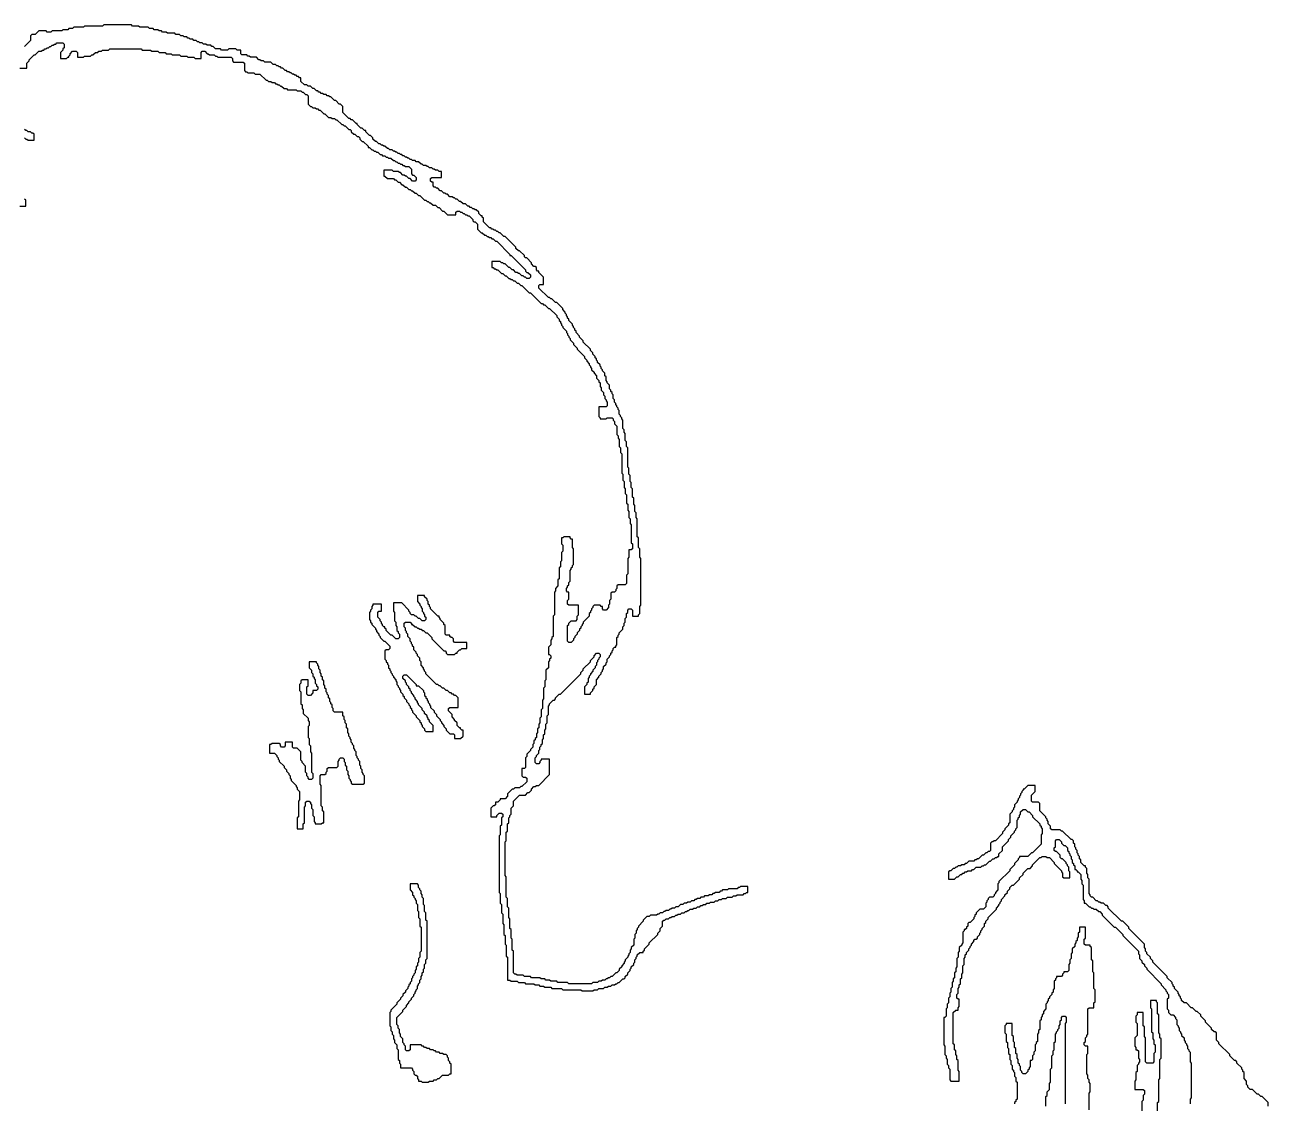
# Model space of a CAD drawing. Header units: metres. Extents: x 0 to 100, y 0 to 127.
# Drawn here: x 43.21 to 69.08, y 104.74 to 127.18 of the extents above; entities that cross this region are included whole.
import ezdxf

# ---------------------------------------------------------------- set-up
doc = ezdxf.new("R2010")
doc.units = ezdxf.units.M

msp = doc.modelspace()

# ---------------------------------------------------------------- linework, layer by layer
for points in [[(43.1, 126.275), (43.25, 126.275), (43.25, 126.375), (43.3, 126.425), (43.3, 126.45), (43.4, 126.55), (43.425, 126.55), (43.5, 126.625), (43.55, 126.625), (43.575, 126.65), (43.6, 126.65), (43.625, 126.675), (43.65, 126.675), (43.675, 126.7), (43.7, 126.7), (43.725, 126.725), (43.75, 126.725), (43.775, 126.75), (43.8, 126.75), (43.825, 126.775), (43.85, 126.775), (43.875, 126.8), (44, 126.8), (44.025, 126.775), (44.025, 126.7), (44, 126.675), (44, 126.65), (43.95, 126.6), (43.95, 126.475), (44.075, 126.475), (44.1, 126.5), (44.125, 126.5), (44.125, 126.525), (44.15, 126.55), (44.15, 126.575), (44.2, 126.625), (44.275, 126.625), (44.3, 126.6), (44.3, 126.5), (44.425, 126.5), (44.45, 126.525), (44.575, 126.525), (44.6, 126.55), (44.625, 126.55), (44.675, 126.6), (44.725, 126.6), (44.75, 126.625), (44.8, 126.625), (44.825, 126.65), (44.95, 126.65), (44.975, 126.675), (45.625, 126.675), (45.65, 126.65), (45.825, 126.65), (45.85, 126.625), (45.975, 126.625), (46, 126.6), (46.125, 126.6), (46.15, 126.575), (46.25, 126.575), (46.275, 126.55), (46.425, 126.55), (46.45, 126.525), (46.575, 126.525), (46.6, 126.5), (46.725, 126.5), (46.75, 126.475), (46.875, 126.475), (46.875, 126.6), (46.9, 126.625), (46.95, 126.625), (47, 126.575), (47.025, 126.575), (47.05, 126.55), (47.15, 126.55), (47.175, 126.525), (47.2, 126.525), (47.225, 126.5), (47.5, 126.5), (47.525, 126.475), (47.525, 126.425), (47.55, 126.4), (47.75, 126.4), (47.775, 126.375), (47.775, 126.225), (47.8, 126.2), (47.825, 126.2), (47.85, 126.175), (47.975, 126.175), (48, 126.15), (48.1, 126.15), (48.225, 126.025), (48.25, 126.025), (48.275, 126), (48.325, 126), (48.35, 125.975), (48.4, 125.975), (48.425, 125.95), (48.45, 125.95), (48.475, 125.925), (48.5, 125.925), (48.525, 125.9), (48.55, 125.9), (48.6, 125.85), (48.65, 125.85), (48.675, 125.825), (48.85, 125.825), (48.875, 125.8), (48.95, 125.8), (48.975, 125.775), (49, 125.775), (49.05, 125.725), (49.075, 125.725), (49.1, 125.7), (49.1, 125.525), (49.15, 125.475), (49.175, 125.475), (49.2, 125.45), (49.25, 125.45), (49.275, 125.425), (49.3, 125.425), (49.325, 125.4), (49.35, 125.4), (49.425, 125.325), (49.45, 125.325), (49.525, 125.25), (49.575, 125.25), (49.6, 125.225), (49.65, 125.225), (49.675, 125.2), (49.7, 125.2), (49.8, 125.1), (49.825, 125.1), (49.85, 125.075), (49.875, 125.075), (49.95, 125), (49.975, 125), (50, 124.975), (50, 124.95), (50.05, 124.9), (50.075, 124.9), (50.125, 124.85), (50.15, 124.85), (50.175, 124.825), (50.175, 124.8), (50.225, 124.75), (50.25, 124.75), (50.35, 124.65), (50.35, 124.625), (50.375, 124.625), (50.425, 124.575), (50.45, 124.575), (50.475, 124.55), (50.5, 124.55), (50.525, 124.525), (50.55, 124.525), (50.6, 124.475), (50.625, 124.475), (50.65, 124.45), (50.7, 124.45), (50.725, 124.425), (50.75, 124.425), (50.775, 124.4), (50.825, 124.4), (50.875, 124.35), (50.9, 124.35), (50.925, 124.325), (50.95, 124.325), (50.975, 124.3), (51, 124.3), (51.025, 124.275), (51.05, 124.275), (51.075, 124.25), (51.1, 124.25), (51.125, 124.225), (51.2, 124.225), (51.25, 124.175), (51.25, 124.075), (51.275, 124.05), (51.3, 124.05), (51.35, 124), (51.35, 123.95), (51.325, 123.925), (51.275, 123.925), (51.225, 123.975), (51.2, 123.975), (51.15, 124.025), (51.125, 124.025), (51.1, 124.05), (51.075, 124.05), (51.025, 124.1), (51, 124.1), (50.975, 124.125), (50.875, 124.125), (50.85, 124.15), (50.675, 124.15), (50.675, 124.025), (50.7, 124.025), (50.75, 123.975), (50.875, 123.975), (50.9, 123.95), (50.925, 123.95), (50.975, 123.9), (51, 123.9), (51.05, 123.85), (51.075, 123.85), (51.125, 123.8), (51.15, 123.8), (51.2, 123.75), (51.225, 123.75), (51.25, 123.725), (51.275, 123.725), (51.325, 123.675), (51.35, 123.675), (51.4, 123.625), (51.425, 123.625), (51.525, 123.525), (51.55, 123.525), (51.575, 123.5), (51.6, 123.5), (51.625, 123.475), (51.65, 123.475), (51.7, 123.425), (51.75, 123.425), (51.8, 123.375), (51.825, 123.375), (51.9, 123.3), (51.925, 123.3), (52, 123.225), (52.175, 123.225), (52.175, 123.275), (52.2, 123.3), (52.25, 123.3), (52.275, 123.275), (52.3, 123.275), (52.325, 123.25), (52.35, 123.25), (52.375, 123.225), (52.4, 123.225), (52.425, 123.2), (52.45, 123.2), (52.525, 123.125), (52.525, 123.1), (52.55, 123.075), (52.575, 123.075), (52.625, 123.025), (52.625, 122.925), (52.7, 122.85), (52.725, 122.85), (52.775, 122.8), (52.8, 122.8), (52.825, 122.775), (52.85, 122.775), (52.875, 122.75), (52.9, 122.75), (52.925, 122.725), (52.95, 122.725), (53, 122.675), (53.025, 122.675), (53.3, 122.4), (53.3, 122.375), (53.325, 122.375), (53.625, 122.075), (53.625, 122.05), (53.65, 122.025), (53.675, 122.025), (53.725, 121.975), (53.725, 121.925), (53.7, 121.9), (53.65, 121.9), (53.625, 121.925), (53.6, 121.925), (53.575, 121.95), (53.55, 121.95), (53.5, 122), (53.475, 122), (53.45, 122.025), (53.425, 122.025), (53.375, 122.075), (53.35, 122.075), (53.3, 122.125), (53.275, 122.125), (53.2, 122.2), (53.175, 122.2), (53.15, 122.225), (53.125, 122.225), (53.1, 122.25), (52.925, 122.25), (52.925, 122.125), (52.95, 122.125), (52.975, 122.1), (53, 122.1), (53.025, 122.075), (53.05, 122.075), (53.125, 122), (53.15, 122), (53.2, 121.95), (53.225, 121.95), (53.275, 121.9), (53.3, 121.9), (53.325, 121.875), (53.35, 121.875), (53.375, 121.85), (53.4, 121.85), (53.45, 121.8), (53.475, 121.8), (53.525, 121.75), (53.55, 121.75), (53.7, 121.6), (53.725, 121.6), (53.95, 121.375), (53.975, 121.375), (54, 121.35), (54.025, 121.35), (54.1, 121.275), (54.125, 121.275), (54.275, 121.125), (54.275, 121.1), (54.325, 121.05), (54.325, 121.025), (54.35, 121), (54.35, 120.975), (54.375, 120.95), (54.375, 120.925), (54.4, 120.9), (54.4, 120.875), (54.475, 120.8), (54.475, 120.775), (54.5, 120.75), (54.5, 120.725), (54.525, 120.7), (54.525, 120.675), (54.55, 120.65), (54.55, 120.625), (54.625, 120.55), (54.625, 120.525), (54.7, 120.45), (54.7, 120.425), (54.85, 120.275), (54.85, 120.25), (54.9, 120.2), (54.9, 120.175), (54.95, 120.125), (54.95, 120.1), (54.975, 120.075), (54.975, 120.05), (55, 120.025), (55, 120), (55.05, 119.95), (55.05, 119.925), (55.1, 119.875), (55.1, 119.825), (55.15, 119.775), (55.15, 119.75), (55.175, 119.725), (55.175, 119.65), (55.2, 119.625), (55.2, 119.575), (55.25, 119.525), (55.25, 119.475), (55.275, 119.45), (55.275, 119.4), (55.3, 119.375), (55.3, 119.35), (55.325, 119.325), (55.325, 119.25), (55.3, 119.225), (55.15, 119.225), (55.15, 119.025), (55.175, 119), (55.175, 118.975), (55.3, 118.975), (55.325, 119), (55.425, 119), (55.45, 118.975), (55.45, 118.95), (55.475, 118.925), (55.475, 118.875), (55.525, 118.825), (55.525, 118.65), (55.55, 118.625), (55.55, 118.575), (55.575, 118.55), (55.575, 118.4), (55.6, 118.375), (55.6, 118.275), (55.625, 118.25), (55.625, 117.85), (55.65, 117.825), (55.65, 117.7), (55.675, 117.675), (55.675, 117.55), (55.7, 117.525), (55.7, 117.425), (55.725, 117.4), (55.725, 117.225), (55.75, 117.2), (55.75, 117.075), (55.775, 117.05), (55.775, 116.925), (55.8, 116.9), (55.8, 116.8), (55.825, 116.775), (55.825, 116.4), (55.85, 116.375), (55.85, 116.275), (55.825, 116.25), (55.775, 116.25), (55.775, 116.1), (55.75, 116.075), (55.75, 115.75), (55.725, 115.725), (55.725, 115.55), (55.7, 115.525), (55.55, 115.525), (55.525, 115.5), (55.525, 115.45), (55.5, 115.425), (55.5, 115.4), (55.475, 115.375), (55.425, 115.375), (55.4, 115.35), (55.4, 115.225), (55.375, 115.2), (55.375, 115.125), (55.35, 115.1), (55.35, 115.05), (55.3, 115), (55.25, 115), (55.225, 115.025), (55.225, 115.075), (55.2, 115.075), (55.175, 115.1), (55.05, 115.1), (55.025, 115.075), (55.025, 115.05), (55, 115.025), (55, 115), (54.975, 114.975), (54.975, 114.95), (54.95, 114.925), (54.95, 114.875), (54.825, 114.75), (54.825, 114.725), (54.8, 114.7), (54.8, 114.675), (54.775, 114.65), (54.775, 114.625), (54.75, 114.6), (54.75, 114.575), (54.7, 114.525), (54.7, 114.5), (54.65, 114.45), (54.65, 114.425), (54.625, 114.4), (54.625, 114.375), (54.575, 114.325), (54.525, 114.325), (54.5, 114.35), (54.5, 114.675), (54.525, 114.7), (54.525, 114.725), (54.575, 114.775), (54.675, 114.775), (54.7, 114.8), (54.7, 114.875), (54.725, 114.9), (54.725, 115.1), (54.525, 115.1), (54.5, 115.125), (54.5, 115.2), (54.525, 115.225), (54.525, 115.375), (54.5, 115.375), (54.475, 115.4), (54.475, 115.45), (54.5, 115.475), (54.5, 115.5), (54.525, 115.525), (54.525, 115.575), (54.55, 115.6), (54.55, 115.825), (54.575, 115.85), (54.575, 115.875), (54.6, 115.9), (54.6, 115.925), (54.625, 115.95), (54.625, 116.275), (54.6, 116.3), (54.6, 116.475), (54.575, 116.475), (54.55, 116.5), (54.55, 116.525), (54.425, 116.525), (54.4, 116.5), (54.375, 116.5), (54.375, 116.375), (54.4, 116.35), (54.4, 116.225), (54.375, 116.2), (54.375, 116.025), (54.35, 116), (54.35, 115.9), (54.325, 115.875), (54.325, 115.65), (54.3, 115.625), (54.3, 115.5), (54.25, 115.45), (54.25, 115.4), (54.225, 115.375), (54.225, 114.9), (54.2, 114.875), (54.2, 114.45), (54.175, 114.425), (54.175, 114.4), (54.15, 114.375), (54.15, 114.275), (54.1, 114.225), (54.1, 114.075), (54.125, 114.075), (54.15, 114.05), (54.15, 114), (54.125, 113.975), (54.125, 113.95), (54.1, 113.925), (54.1, 113.8), (54.05, 113.75), (54.05, 113.55), (54.025, 113.525), (54.025, 113.4), (54, 113.375), (54, 113.15), (53.975, 113.125), (53.975, 112.95), (53.95, 112.925), (53.95, 112.775), (53.925, 112.75), (53.925, 112.65), (53.9, 112.625), (53.9, 112.55), (53.875, 112.525), (53.875, 112.45), (53.85, 112.425), (53.85, 112.35), (53.825, 112.325), (53.825, 112.3), (53.8, 112.275), (53.8, 112.225), (53.775, 112.2), (53.775, 112.15), (53.725, 112.1), (53.725, 112.075), (53.65, 112), (53.65, 111.95), (53.625, 111.925), (53.625, 111.725), (53.6, 111.7), (53.55, 111.7), (53.55, 111.55), (53.575, 111.525), (53.625, 111.525), (53.65, 111.5), (53.65, 111.425), (53.55, 111.325), (53.525, 111.325), (53.5, 111.3), (53.4, 111.3), (53.375, 111.275), (53.35, 111.275), (53.25, 111.175), (53.25, 111.125), (53.2, 111.075), (53.1, 111.075), (53.1, 111.05), (53.05, 111), (53, 111), (53, 110.95), (52.975, 110.925), (52.95, 110.925), (52.9, 110.875), (52.9, 110.7), (53.025, 110.7), (53.025, 110.725), (53.075, 110.775), (53.125, 110.775), (53.15, 110.75), (53.15, 110.7), (53.125, 110.675), (53.125, 110.525), (53.1, 110.5), (53.1, 110.325), (53.075, 110.3), (53.075, 109.125), (53.1, 109.1), (53.1, 108.9), (53.125, 108.875), (53.125, 108.7), (53.15, 108.675), (53.15, 108.475), (53.175, 108.45), (53.175, 108.25), (53.2, 108.225), (53.2, 108.05), (53.225, 108.025), (53.225, 107.8), (53.25, 107.775), (53.25, 107.3), (53.3, 107.3), (53.325, 107.275), (53.45, 107.275), (53.475, 107.25), (53.6, 107.25), (53.625, 107.225), (53.8, 107.225), (53.825, 107.2), (53.9, 107.2), (53.925, 107.175), (54, 107.175), (54.025, 107.15), (54.15, 107.15), (54.175, 107.125), (54.375, 107.125), (54.4, 107.1), (54.775, 107.1), (54.8, 107.075), (55.025, 107.075), (55.05, 107.1), (55.125, 107.1), (55.15, 107.125), (55.25, 107.125), (55.275, 107.15), (55.325, 107.15), (55.35, 107.175), (55.4, 107.175), (55.425, 107.2), (55.475, 107.2), (55.5, 107.225), (55.525, 107.225), (55.55, 107.25), (55.575, 107.25), (55.65, 107.325), (55.675, 107.325), (55.7, 107.35), (55.7, 107.375), (55.75, 107.425), (55.75, 107.45), (55.8, 107.5), (55.8, 107.525), (55.825, 107.55), (55.825, 107.575), (55.875, 107.625), (55.875, 107.65), (55.9, 107.675), (55.9, 107.725), (55.925, 107.75), (55.925, 107.775), (55.95, 107.8), (55.95, 107.825), (56, 107.875), (56.075, 107.875), (56.075, 107.9), (56.1, 107.925), (56.1, 107.95), (56.2, 108.05), (56.2, 108.075), (56.375, 108.25), (56.375, 108.275), (56.425, 108.325), (56.425, 108.375), (56.475, 108.425), (56.475, 108.525), (56.5, 108.55), (56.525, 108.55), (56.55, 108.575), (56.6, 108.575), (56.625, 108.6), (56.65, 108.6), (56.675, 108.625), (56.725, 108.625), (56.75, 108.65), (56.775, 108.65), (56.8, 108.675), (56.85, 108.675), (56.875, 108.7), (56.925, 108.7), (56.95, 108.725), (56.975, 108.725), (57, 108.75), (57.025, 108.75), (57.05, 108.775), (57.1, 108.775), (57.125, 108.8), (57.175, 108.8), (57.2, 108.825), (57.25, 108.825), (57.275, 108.85), (57.3, 108.85), (57.325, 108.875), (57.375, 108.875), (57.4, 108.9), (57.45, 108.9), (57.475, 108.925), (57.55, 108.925), (57.575, 108.95), (57.625, 108.95), (57.65, 108.975), (57.7, 108.975), (57.725, 109), (57.8, 109), (57.825, 109.025), (57.925, 109.025), (57.95, 109.05), (58, 109.05), (58.025, 109.075), (58.15, 109.075), (58.175, 109.1), (58.2, 109.1), (58.225, 109.125), (58.25, 109.125), (58.25, 109.25), (58.1, 109.25), (58.075, 109.225), (58.05, 109.225), (58.025, 109.2), (57.85, 109.2), (57.825, 109.175), (57.725, 109.175), (57.7, 109.15), (57.675, 109.15), (57.65, 109.125), (57.575, 109.125), (57.55, 109.1), (57.525, 109.1), (57.5, 109.075), (57.45, 109.075), (57.425, 109.05), (57.35, 109.05), (57.325, 109.025), (57.275, 109.025), (57.25, 109), (57.2, 109), (57.175, 108.975), (57.15, 108.975), (57.125, 108.95), (57.075, 108.95), (57.05, 108.925), (57, 108.925), (56.975, 108.9), (56.925, 108.9), (56.9, 108.875), (56.85, 108.875), (56.8, 108.825), (56.75, 108.825), (56.725, 108.8), (56.675, 108.8), (56.65, 108.775), (56.625, 108.775), (56.6, 108.75), (56.55, 108.75), (56.525, 108.725), (56.5, 108.725), (56.475, 108.7), (56.425, 108.7), (56.4, 108.675), (56.375, 108.675), (56.35, 108.65), (56.225, 108.65), (56.2, 108.625), (56.15, 108.625), (56.075, 108.55), (56.075, 108.525), (55.975, 108.425), (55.975, 108.4), (55.95, 108.375), (55.95, 108.35), (55.925, 108.325), (55.925, 108.275), (55.9, 108.25), (55.9, 108.175), (55.875, 108.15), (55.875, 108.025), (55.825, 107.975), (55.825, 107.95), (55.8, 107.925), (55.8, 107.875), (55.775, 107.85), (55.775, 107.825), (55.75, 107.8), (55.75, 107.775), (55.7, 107.725), (55.7, 107.7), (55.675, 107.675), (55.675, 107.65), (55.625, 107.6), (55.625, 107.575), (55.575, 107.525), (55.575, 107.5), (55.525, 107.45), (55.5, 107.45), (55.425, 107.375), (55.4, 107.375), (55.375, 107.35), (55.35, 107.35), (55.325, 107.325), (55.3, 107.325), (55.275, 107.3), (55.225, 107.3), (55.2, 107.275), (55.15, 107.275), (55.125, 107.25), (55.025, 107.25), (55, 107.225), (54.525, 107.225), (54.5, 107.25), (54.3, 107.25), (54.275, 107.275), (54.15, 107.275), (54.125, 107.3), (54.05, 107.3), (54.025, 107.325), (53.95, 107.325), (53.925, 107.35), (53.75, 107.35), (53.725, 107.375), (53.6, 107.375), (53.575, 107.4), (53.45, 107.4), (53.425, 107.425), (53.4, 107.425), (53.375, 107.45), (53.375, 107.9), (53.35, 107.925), (53.35, 108.15), (53.325, 108.175), (53.325, 108.35), (53.3, 108.375), (53.3, 108.575), (53.275, 108.6), (53.275, 108.8), (53.25, 108.825), (53.25, 109), (53.225, 109.025), (53.225, 109.45), (53.2, 109.475), (53.2, 110.175), (53.225, 110.2), (53.225, 110.375), (53.25, 110.4), (53.25, 110.55), (53.275, 110.575), (53.275, 110.675), (53.3, 110.7), (53.3, 110.725), (53.325, 110.75), (53.325, 110.875), (53.375, 110.925), (53.375, 111.025), (53.5, 111.15), (53.625, 111.15), (53.675, 111.2), (53.7, 111.2), (53.75, 111.25), (53.75, 111.275), (53.8, 111.325), (53.825, 111.325), (53.85, 111.35), (53.9, 111.35), (54.125, 111.575), (54.125, 111.9), (53.95, 111.9), (53.95, 111.875), (53.925, 111.85), (53.925, 111.825), (53.9, 111.8), (53.85, 111.8), (53.825, 111.825), (53.825, 111.925), (53.85, 111.95), (53.85, 111.975), (53.9, 112.025), (53.9, 112.075), (53.925, 112.1), (53.925, 112.15), (53.95, 112.175), (53.95, 112.2), (53.975, 112.225), (53.975, 112.3), (54, 112.325), (54, 112.4), (54.025, 112.425), (54.025, 112.5), (54.05, 112.525), (54.05, 112.625), (54.075, 112.65), (54.075, 112.8), (54.1, 112.825), (54.1, 113), (54.125, 113.025), (54.125, 113.05), (54.2, 113.125), (54.225, 113.125), (54.25, 113.15), (54.25, 113.175), (54.325, 113.25), (54.35, 113.25), (54.775, 113.675), (54.775, 113.7), (54.825, 113.75), (54.825, 113.775), (54.975, 113.925), (54.975, 113.95), (55.05, 114.025), (55.05, 114.05), (55.1, 114.1), (55.15, 114.1), (55.175, 114.075), (55.175, 114.025), (55.15, 114), (55.15, 113.975), (55.125, 113.95), (55.125, 113.925), (55.1, 113.9), (55.1, 113.85), (55.075, 113.825), (55.075, 113.8), (55.025, 113.75), (55.025, 113.725), (54.975, 113.675), (54.975, 113.65), (54.95, 113.625), (54.95, 113.6), (54.925, 113.575), (54.925, 113.5), (54.9, 113.475), (54.9, 113.45), (54.85, 113.4), (54.85, 113.25), (54.975, 113.25), (54.975, 113.275), (55.025, 113.325), (55.025, 113.35), (55.05, 113.375), (55.05, 113.4), (55.1, 113.45), (55.1, 113.55), (55.15, 113.6), (55.15, 113.625), (55.2, 113.675), (55.2, 113.7), (55.225, 113.725), (55.225, 113.75), (55.25, 113.775), (55.25, 113.825), (55.3, 113.875), (55.3, 113.9), (55.325, 113.925), (55.325, 113.975), (55.375, 114.025), (55.375, 114.05), (55.4, 114.075), (55.4, 114.1), (55.425, 114.125), (55.425, 114.15), (55.45, 114.175), (55.45, 114.2), (55.475, 114.225), (55.5, 114.225), (55.5, 114.25), (55.525, 114.275), (55.525, 114.425), (55.55, 114.45), (55.55, 114.475), (55.575, 114.5), (55.575, 114.525), (55.65, 114.6), (55.65, 114.65), (55.675, 114.675), (55.675, 114.725), (55.7, 114.75), (55.7, 114.825), (55.725, 114.85), (55.725, 114.925), (55.75, 114.95), (55.75, 115), (55.775, 115.025), (55.825, 115.025), (55.85, 115), (55.85, 114.875), (55.975, 114.875), (55.975, 114.9), (56, 114.925), (56, 115.075), (56.025, 115.1), (56.025, 116.075), (56, 116.1), (56, 116.275), (55.975, 116.3), (55.975, 116.5), (55.95, 116.525), (55.95, 116.9), (55.925, 116.925), (55.925, 117.025), (55.9, 117.05), (55.9, 117.175), (55.875, 117.2), (55.875, 117.325), (55.85, 117.35), (55.85, 117.525), (55.825, 117.55), (55.825, 117.65), (55.8, 117.675), (55.8, 117.8), (55.775, 117.825), (55.775, 117.95), (55.75, 117.975), (55.75, 118.375), (55.725, 118.4), (55.725, 118.5), (55.7, 118.525), (55.7, 118.675), (55.675, 118.7), (55.675, 118.75), (55.65, 118.775), (55.65, 118.95), (55.625, 118.975), (55.625, 119), (55.6, 119.025), (55.6, 119.05), (55.575, 119.075), (55.575, 119.15), (55.55, 119.175), (55.55, 119.2), (55.525, 119.225), (55.525, 119.25), (55.5, 119.275), (55.5, 119.3), (55.475, 119.325), (55.475, 119.375), (55.45, 119.4), (55.45, 119.475), (55.425, 119.5), (55.425, 119.525), (55.4, 119.55), (55.4, 119.575), (55.375, 119.6), (55.375, 119.675), (55.325, 119.725), (55.325, 119.75), (55.3, 119.775), (55.3, 119.85), (55.275, 119.875), (55.275, 119.925), (55.225, 119.975), (55.225, 120), (55.2, 120.025), (55.2, 120.05), (55.175, 120.075), (55.175, 120.1), (55.125, 120.15), (55.125, 120.175), (55.1, 120.2), (55.1, 120.225), (55.075, 120.25), (55.075, 120.275), (55.025, 120.325), (55.025, 120.35), (54.975, 120.4), (54.975, 120.425), (54.825, 120.575), (54.825, 120.6), (54.75, 120.675), (54.75, 120.7), (54.675, 120.775), (54.675, 120.8), (54.65, 120.825), (54.65, 120.85), (54.625, 120.875), (54.625, 120.9), (54.6, 120.925), (54.6, 120.95), (54.525, 121.025), (54.525, 121.05), (54.5, 121.075), (54.5, 121.1), (54.475, 121.125), (54.475, 121.15), (54.45, 121.175), (54.45, 121.2), (54.4, 121.25), (54.4, 121.275), (54.275, 121.4), (54.25, 121.4), (54.175, 121.475), (54.15, 121.475), (54.125, 121.5), (54.1, 121.5), (53.9, 121.7), (53.9, 121.75), (53.925, 121.775), (54, 121.775), (54, 121.925), (53.9, 122.025), (53.9, 122.05), (53.875, 122.05), (53.85, 122.075), (53.85, 122.125), (53.825, 122.15), (53.8, 122.15), (53.75, 122.2), (53.75, 122.225), (53.65, 122.325), (53.625, 122.325), (53.6, 122.35), (53.6, 122.375), (53.5, 122.475), (53.475, 122.475), (53.425, 122.525), (53.425, 122.55), (53.2, 122.775), (53.175, 122.775), (53.1, 122.85), (53.075, 122.85), (53.05, 122.875), (53.025, 122.875), (53, 122.9), (52.975, 122.9), (52.95, 122.925), (52.925, 122.925), (52.9, 122.95), (52.875, 122.95), (52.75, 123.075), (52.75, 123.15), (52.725, 123.175), (52.725, 123.2), (52.7, 123.2), (52.65, 123.25), (52.65, 123.275), (52.6, 123.325), (52.575, 123.325), (52.55, 123.35), (52.525, 123.35), (52.5, 123.375), (52.475, 123.375), (52.45, 123.4), (52.425, 123.4), (52.375, 123.45), (52.325, 123.45), (52.275, 123.5), (52.25, 123.5), (52.2, 123.55), (52.175, 123.55), (52.15, 123.575), (52.125, 123.575), (52.1, 123.6), (52.05, 123.6), (52, 123.65), (51.975, 123.65), (51.95, 123.675), (51.925, 123.675), (51.875, 123.725), (51.85, 123.725), (51.8, 123.775), (51.775, 123.775), (51.75, 123.8), (51.725, 123.8), (51.7, 123.825), (51.7, 123.9), (51.675, 123.9), (51.65, 123.925), (51.65, 123.975), (51.675, 124), (51.875, 124), (51.875, 124.125), (51.825, 124.125), (51.8, 124.15), (51.75, 124.15), (51.725, 124.175), (51.7, 124.175), (51.675, 124.2), (51.625, 124.2), (51.6, 124.225), (51.575, 124.225), (51.55, 124.25), (51.5, 124.25), (51.475, 124.275), (51.45, 124.275), (51.4, 124.325), (51.35, 124.325), (51.325, 124.35), (51.275, 124.35), (51.25, 124.375), (51.225, 124.375), (51.2, 124.4), (51.175, 124.4), (51.15, 124.425), (51.125, 124.425), (51.1, 124.45), (51.075, 124.45), (51.05, 124.475), (51.025, 124.475), (51, 124.5), (50.975, 124.5), (50.95, 124.525), (50.925, 124.525), (50.9, 124.55), (50.875, 124.55), (50.85, 124.575), (50.8, 124.575), (50.775, 124.6), (50.75, 124.6), (50.7, 124.65), (50.675, 124.65), (50.65, 124.675), (50.625, 124.675), (50.6, 124.7), (50.575, 124.7), (50.525, 124.75), (50.5, 124.75), (50.45, 124.8), (50.45, 124.825), (50.4, 124.875), (50.375, 124.875), (50.3, 124.95), (50.3, 124.975), (50.275, 124.975), (50.225, 125.025), (50.2, 125.025), (50.125, 125.1), (50.125, 125.125), (50.1, 125.125), (50.025, 125.2), (50, 125.2), (49.975, 125.225), (49.95, 125.225), (49.825, 125.35), (49.825, 125.475), (49.775, 125.525), (49.75, 125.525), (49.675, 125.6), (49.65, 125.6), (49.575, 125.675), (49.55, 125.675), (49.525, 125.7), (49.5, 125.7), (49.475, 125.725), (49.425, 125.725), (49.4, 125.75), (49.375, 125.75), (49.35, 125.775), (49.325, 125.775), (49.3, 125.8), (49.275, 125.8), (49.225, 125.85), (49.2, 125.85), (49.15, 125.9), (49.1, 125.9), (49.075, 125.925), (49.025, 125.925), (48.95, 126), (48.95, 126.075), (48.925, 126.075), (48.9, 126.1), (48.875, 126.1), (48.85, 126.125), (48.825, 126.125), (48.8, 126.15), (48.775, 126.15), (48.75, 126.175), (48.725, 126.175), (48.7, 126.2), (48.675, 126.2), (48.65, 126.225), (48.625, 126.225), (48.575, 126.275), (48.55, 126.275), (48.525, 126.3), (48.5, 126.3), (48.475, 126.325), (48.45, 126.325), (48.425, 126.35), (48.375, 126.35), (48.325, 126.4), (48.2, 126.4), (48.175, 126.425), (48.125, 126.425), (48.1, 126.45), (48.075, 126.45), (48.025, 126.5), (47.9, 126.5), (47.875, 126.525), (47.85, 126.525), (47.825, 126.55), (47.725, 126.55), (47.7, 126.575), (47.7, 126.65), (47.625, 126.65), (47.6, 126.675), (47.45, 126.675), (47.425, 126.65), (47.3, 126.65), (47.275, 126.675), (47.175, 126.675), (47.125, 126.725), (47.1, 126.725), (47.075, 126.75), (47, 126.75), (46.975, 126.775), (46.925, 126.775), (46.9, 126.8), (46.85, 126.8), (46.825, 126.825), (46.8, 126.825), (46.775, 126.85), (46.725, 126.85), (46.7, 126.875), (46.65, 126.875), (46.625, 126.9), (46.6, 126.9), (46.575, 126.925), (46.525, 126.925), (46.5, 126.95), (46.45, 126.95), (46.425, 126.975), (46.35, 126.975), (46.325, 127), (46.175, 127), (46.15, 127.025), (46.075, 127.025), (46.05, 127.05), (46, 127.05), (45.975, 127.075), (45.9, 127.075), (45.875, 127.1), (45.8, 127.1), (45.775, 127.125), (45.6, 127.125), (45.575, 127.15), (45.45, 127.15), (45.425, 127.175), (44.85, 127.175), (44.825, 127.15), (44.45, 127.15), (44.425, 127.125), (44.225, 127.125), (44.2, 127.1), (44.125, 127.1), (44.1, 127.075), (44, 127.075), (43.975, 127.05), (43.775, 127.05), (43.75, 127.025), (43.675, 127.025), (43.65, 127.05), (43.5, 127.05), (43.425, 126.975), (43.35, 126.975), (43.325, 126.95), (43.325, 126.85), (43.2, 126.725)], [(43.2, 124.825), (43.225, 124.8), (43.25, 124.8), (43.275, 124.775), (43.4, 124.775), (43.4, 124.9), (43.375, 124.925), (43.35, 124.925), (43.325, 124.95), (43.275, 124.95), (43.25, 124.975), (43.225, 124.975), (43.2, 125)], [(43.1, 123.4), (43.225, 123.4), (43.225, 123.525), (43.2, 123.55)], [(69.075, 104.675), (69.075, 104.75), (68.95, 104.875), (68.925, 104.875), (68.875, 104.925), (68.85, 104.925), (68.75, 105.025), (68.7, 105.025), (68.65, 105.075), (68.65, 105.1), (68.625, 105.125), (68.625, 105.2), (68.575, 105.25), (68.575, 105.375), (68.55, 105.4), (68.55, 105.425), (68.525, 105.45), (68.525, 105.475), (68.425, 105.575), (68.425, 105.6), (68.4, 105.625), (68.375, 105.625), (68.275, 105.725), (68.275, 105.75), (68.05, 105.975), (68.05, 106), (68, 106.05), (68, 106.2), (67.975, 106.225), (67.95, 106.225), (67.9, 106.275), (67.9, 106.3), (67.775, 106.425), (67.775, 106.45), (67.675, 106.55), (67.675, 106.575), (67.6, 106.65), (67.575, 106.65), (67.5, 106.725), (67.475, 106.725), (67.375, 106.825), (67.325, 106.825), (67.275, 106.875), (67.275, 106.9), (67.25, 106.925), (67.25, 106.95), (67.225, 106.975), (67.225, 107), (67.2, 107.025), (67.2, 107.05), (67.125, 107.125), (67.125, 107.15), (67.1, 107.175), (67.1, 107.2), (67.075, 107.225), (67.075, 107.25), (66.975, 107.35), (66.975, 107.375), (66.675, 107.675), (66.675, 107.7), (66.625, 107.75), (66.625, 107.775), (66.55, 107.85), (66.55, 107.875), (66.525, 107.9), (66.525, 107.95), (66.5, 107.975), (66.5, 108.05), (66.175, 108.375), (66.175, 108.4), (66.05, 108.525), (66.025, 108.525), (65.75, 108.8), (65.75, 108.825), (65.725, 108.85), (65.7, 108.85), (65.65, 108.9), (65.6, 108.9), (65.575, 108.925), (65.55, 108.925), (65.525, 108.95), (65.5, 108.95), (65.425, 109.025), (65.4, 109.025), (65.375, 109.05), (65.375, 109.075), (65.35, 109.1), (65.35, 109.4), (65.325, 109.425), (65.325, 109.5), (65.3, 109.525), (65.3, 109.625), (65.275, 109.65), (65.275, 109.675), (65.25, 109.675), (65.175, 109.75), (65.175, 109.8), (65.15, 109.825), (65.15, 109.875), (65.125, 109.9), (65.125, 109.925), (65.1, 109.95), (65.1, 110), (65.075, 110.025), (65.075, 110.05), (65.05, 110.075), (65.05, 110.125), (65.025, 110.15), (65.025, 110.2), (65, 110.225), (64.975, 110.225), (64.8, 110.4), (64.775, 110.4), (64.75, 110.425), (64.575, 110.425), (64.55, 110.45), (64.55, 110.5), (64.5, 110.55), (64.5, 110.6), (64.475, 110.625), (64.475, 110.65), (64.45, 110.675), (64.45, 110.7), (64.325, 110.825), (64.325, 110.975), (64.3, 111), (64.175, 111), (64.15, 111.025), (64.15, 111.15), (64.225, 111.225), (64.225, 111.35), (64.075, 111.35), (64, 111.275), (63.975, 111.275), (63.975, 111.25), (63.95, 111.225), (63.95, 111.2), (63.925, 111.175), (63.925, 111.15), (63.9, 111.125), (63.9, 111.1), (63.875, 111.075), (63.875, 111.05), (63.85, 111.025), (63.85, 111), (63.8, 110.95), (63.8, 110.9), (63.775, 110.875), (63.775, 110.85), (63.75, 110.825), (63.75, 110.8), (63.7, 110.75), (63.7, 110.575), (63.675, 110.55), (63.675, 110.525), (63.6, 110.45), (63.6, 110.425), (63.55, 110.375), (63.55, 110.35), (63.4, 110.2), (63.375, 110.2), (63.35, 110.175), (63.325, 110.175), (63.3, 110.15), (63.3, 110), (63.275, 109.975), (63.25, 109.975), (63.225, 109.95), (63.2, 109.95), (63.15, 109.9), (63.125, 109.9), (63.05, 109.825), (63.025, 109.825), (63, 109.8), (62.975, 109.8), (62.95, 109.775), (62.85, 109.775), (62.8, 109.725), (62.775, 109.725), (62.75, 109.7), (62.7, 109.7), (62.675, 109.675), (62.625, 109.675), (62.6, 109.65), (62.575, 109.65), (62.55, 109.625), (62.525, 109.625), (62.475, 109.575), (62.45, 109.575), (62.425, 109.55), (62.425, 109.4), (62.55, 109.4), (62.6, 109.45), (62.625, 109.45), (62.675, 109.5), (62.7, 109.5), (62.725, 109.525), (62.75, 109.525), (62.775, 109.55), (62.8, 109.55), (62.825, 109.575), (62.9, 109.575), (62.925, 109.6), (62.95, 109.6), (63, 109.65), (63.1, 109.65), (63.125, 109.675), (63.15, 109.675), (63.175, 109.7), (63.2, 109.7), (63.275, 109.775), (63.3, 109.775), (63.35, 109.825), (63.375, 109.825), (63.4, 109.85), (63.425, 109.85), (63.45, 109.875), (63.475, 109.875), (63.475, 109.925), (63.55, 110), (63.55, 110.075), (63.675, 110.2), (63.675, 110.225), (63.725, 110.275), (63.725, 110.3), (63.8, 110.375), (63.8, 110.4), (63.825, 110.425), (63.825, 110.45), (63.85, 110.475), (63.85, 110.625), (63.875, 110.65), (63.875, 110.675), (63.9, 110.7), (63.9, 110.725), (63.925, 110.75), (63.925, 110.8), (63.975, 110.85), (64.025, 110.85), (64.075, 110.8), (64.1, 110.8), (64.175, 110.725), (64.175, 110.7), (64.325, 110.55), (64.325, 110.525), (64.35, 110.5), (64.35, 110.475), (64.375, 110.45), (64.375, 110.35), (64.35, 110.325), (64.35, 110.125), (64.175, 109.95), (64.15, 109.95), (64.075, 109.875), (63.9, 109.875), (63.9, 109.85), (63.875, 109.825), (63.875, 109.8), (63.8, 109.725), (63.8, 109.7), (63.7, 109.6), (63.7, 109.575), (63.475, 109.35), (63.475, 109.325), (63.45, 109.3), (63.45, 109.175), (63.4, 109.125), (63.4, 109.1), (63.375, 109.075), (63.375, 109.05), (63.35, 109.025), (63.275, 109.025), (63.25, 109), (63.25, 108.975), (63.225, 108.95), (63.225, 108.925), (63.2, 108.9), (63.2, 108.825), (63.15, 108.775), (63.075, 108.775), (63, 108.7), (63, 108.675), (62.975, 108.65), (62.975, 108.625), (62.95, 108.6), (62.95, 108.575), (62.875, 108.5), (62.85, 108.5), (62.825, 108.475), (62.825, 108.425), (62.8, 108.4), (62.8, 108.375), (62.775, 108.35), (62.75, 108.35), (62.75, 108.325), (62.725, 108.3), (62.725, 108.075), (62.7, 108.05), (62.7, 108.025), (62.65, 107.975), (62.65, 107.9), (62.625, 107.875), (62.625, 107.775), (62.6, 107.75), (62.6, 107.575), (62.575, 107.55), (62.575, 107.475), (62.55, 107.45), (62.55, 107.35), (62.525, 107.325), (62.525, 107.275), (62.5, 107.25), (62.5, 107.15), (62.475, 107.125), (62.475, 107.05), (62.45, 107.025), (62.45, 106.95), (62.425, 106.925), (62.425, 106.825), (62.4, 106.8), (62.4, 106.725), (62.375, 106.7), (62.375, 106.55), (62.35, 106.525), (62.325, 106.525), (62.325, 105.95), (62.35, 105.925), (62.35, 105.75), (62.375, 105.725), (62.375, 105.675), (62.4, 105.65), (62.4, 105.55), (62.425, 105.525), (62.425, 105.475), (62.45, 105.45), (62.45, 105.225), (62.475, 105.2), (62.65, 105.2), (62.65, 105.4), (62.625, 105.425), (62.625, 105.625), (62.6, 105.65), (62.6, 105.725), (62.575, 105.75), (62.575, 105.825), (62.55, 105.85), (62.55, 105.95), (62.525, 105.975), (62.525, 106.625), (62.575, 106.675), (62.625, 106.675), (62.625, 106.725), (62.65, 106.75), (62.65, 106.9), (62.625, 106.9), (62.6, 106.925), (62.6, 107), (62.625, 107.025), (62.625, 107.125), (62.65, 107.15), (62.65, 107.2), (62.675, 107.225), (62.675, 107.325), (62.7, 107.35), (62.7, 107.425), (62.725, 107.45), (62.725, 107.6), (62.75, 107.625), (62.75, 107.75), (62.775, 107.775), (62.775, 107.825), (62.8, 107.85), (62.8, 107.875), (62.85, 107.925), (62.85, 107.95), (62.875, 107.975), (62.875, 108), (62.9, 108.025), (62.9, 108.05), (62.95, 108.1), (62.95, 108.125), (62.975, 108.15), (63, 108.15), (63.025, 108.175), (63.025, 108.2), (63.075, 108.25), (63.075, 108.275), (63.1, 108.3), (63.1, 108.325), (63.125, 108.35), (63.125, 108.375), (63.175, 108.425), (63.175, 108.475), (63.2, 108.5), (63.2, 108.525), (63.25, 108.575), (63.25, 108.6), (63.425, 108.775), (63.425, 108.8), (63.475, 108.85), (63.475, 108.875), (63.5, 108.9), (63.5, 108.925), (63.525, 108.95), (63.525, 108.975), (63.6, 109.05), (63.6, 109.075), (63.65, 109.125), (63.65, 109.15), (63.7, 109.2), (63.7, 109.225), (63.75, 109.275), (63.775, 109.275), (63.9, 109.4), (63.9, 109.425), (63.975, 109.5), (63.975, 109.525), (64.075, 109.625), (64.125, 109.625), (64.175, 109.675), (64.175, 109.7), (64.325, 109.85), (64.35, 109.85), (64.375, 109.875), (64.45, 109.875), (64.475, 109.85), (64.525, 109.85), (64.625, 109.75), (64.625, 109.725), (64.775, 109.575), (64.775, 109.55), (64.8, 109.525), (64.8, 109.45), (64.825, 109.425), (64.95, 109.425), (64.95, 109.55), (64.925, 109.575), (64.925, 109.65), (64.9, 109.675), (64.9, 109.7), (64.875, 109.725), (64.875, 109.75), (64.8, 109.825), (64.775, 109.825), (64.75, 109.85), (64.75, 109.9), (64.675, 109.975), (64.65, 109.975), (64.625, 110), (64.625, 110.05), (64.65, 110.075), (64.65, 110.2), (64.675, 110.225), (64.725, 110.225), (64.775, 110.175), (64.775, 110.15), (64.825, 110.1), (64.85, 110.1), (64.9, 110.05), (64.9, 110), (64.925, 109.975), (64.925, 109.95), (64.95, 109.925), (64.95, 109.9), (64.975, 109.875), (64.975, 109.825), (65, 109.8), (65, 109.75), (65.025, 109.725), (65.025, 109.7), (65.05, 109.675), (65.05, 109.6), (65.075, 109.6), (65.1, 109.575), (65.1, 109.55), (65.125, 109.55), (65.175, 109.5), (65.175, 109.4), (65.2, 109.375), (65.2, 109.3), (65.225, 109.275), (65.225, 108.975), (65.25, 108.95), (65.25, 108.9), (65.275, 108.9), (65.35, 108.825), (65.375, 108.825), (65.4, 108.8), (65.425, 108.8), (65.45, 108.775), (65.5, 108.775), (65.55, 108.725), (65.575, 108.725), (65.625, 108.675), (65.625, 108.65), (65.875, 108.4), (65.9, 108.4), (66.05, 108.25), (66.05, 108.225), (66.375, 107.9), (66.375, 107.85), (66.4, 107.825), (66.4, 107.75), (66.45, 107.7), (66.45, 107.675), (66.5, 107.625), (66.5, 107.6), (66.55, 107.55), (66.55, 107.525), (66.85, 107.225), (66.85, 107.2), (66.95, 107.1), (66.95, 107.075), (66.975, 107.05), (66.975, 107.025), (67, 107), (67, 106.925), (66.975, 106.9), (66.975, 106.7), (67, 106.675), (67, 106.625), (67.05, 106.575), (67.1, 106.575), (67.15, 106.525), (67.15, 106.5), (67.175, 106.475), (67.175, 106.375), (67.2, 106.35), (67.2, 106.325), (67.225, 106.3), (67.225, 106.25), (67.25, 106.225), (67.25, 106.2), (67.275, 106.175), (67.275, 106.15), (67.325, 106.1), (67.325, 106.05), (67.35, 106.025), (67.35, 106), (67.375, 105.975), (67.375, 105.95), (67.4, 105.925), (67.4, 105.875), (67.425, 105.85), (67.425, 105.825), (67.45, 105.8), (67.45, 105.6), (67.475, 105.575), (67.475, 104.85), (67.45, 104.825), (67.45, 104.725)], [(65.35, 104.6), (65.35, 104.95), (65.375, 104.975), (65.375, 105.15), (65.35, 105.175), (65.35, 105.225), (65.325, 105.25), (65.325, 105.325), (65.3, 105.35), (65.3, 105.75), (65.325, 105.775), (65.325, 105.925), (65.275, 105.925), (65.25, 105.95), (65.25, 106), (65.275, 106.025), (65.275, 106.1), (65.3, 106.125), (65.3, 106.15), (65.325, 106.175), (65.325, 106.7), (65.35, 106.725), (65.45, 106.725), (65.45, 106.825), (65.475, 106.85), (65.475, 107.1), (65.45, 107.125), (65.45, 107.45), (65.425, 107.475), (65.425, 107.7), (65.4, 107.725), (65.4, 107.975), (65.375, 108), (65.375, 108.025), (65.275, 108.025), (65.25, 108.05), (65.25, 108.15), (65.275, 108.175), (65.275, 108.4), (65.15, 108.4), (65.15, 108.3), (65.125, 108.275), (65.125, 108.2), (65.1, 108.175), (65.1, 108.125), (65.075, 108.1), (65.075, 108.075), (65.05, 108.05), (65.05, 108), (65, 107.95), (65, 107.875), (64.975, 107.85), (64.975, 107.75), (64.95, 107.725), (64.95, 107.65), (64.925, 107.625), (64.925, 107.5), (64.9, 107.475), (64.825, 107.475), (64.825, 107.45), (64.8, 107.425), (64.8, 107.4), (64.775, 107.375), (64.675, 107.375), (64.675, 107.35), (64.65, 107.325), (64.65, 107.3), (64.625, 107.275), (64.625, 107.125), (64.6, 107.1), (64.6, 107.05), (64.575, 107.025), (64.575, 107), (64.525, 106.95), (64.525, 106.925), (64.5, 106.9), (64.5, 106.875), (64.475, 106.85), (64.475, 106.825), (64.45, 106.8), (64.45, 106.7), (64.4, 106.65), (64.4, 106.6), (64.375, 106.575), (64.375, 106.55), (64.35, 106.525), (64.35, 106.475), (64.325, 106.45), (64.325, 106.275), (64.3, 106.25), (64.3, 106.2), (64.275, 106.175), (64.275, 106.025), (64.25, 106), (64.25, 105.975), (64.225, 105.95), (64.225, 105.825), (64.2, 105.8), (64.2, 105.75), (64.175, 105.725), (64.175, 105.65), (64.15, 105.625), (64.125, 105.625), (64.125, 105.5), (64.1, 105.475), (64.1, 105.45), (64.075, 105.425), (64.075, 105.4), (64.025, 105.35), (63.975, 105.35), (63.95, 105.375), (63.95, 105.4), (63.925, 105.425), (63.925, 105.5), (63.9, 105.525), (63.9, 105.55), (63.875, 105.575), (63.875, 105.65), (63.85, 105.675), (63.85, 105.75), (63.825, 105.775), (63.825, 105.875), (63.8, 105.9), (63.8, 106), (63.775, 106.025), (63.775, 106.125), (63.75, 106.15), (63.75, 106.4), (63.625, 106.4), (63.625, 106.375), (63.6, 106.35), (63.6, 106.2), (63.625, 106.175), (63.625, 106.025), (63.65, 106), (63.65, 105.9), (63.675, 105.875), (63.675, 105.775), (63.7, 105.75), (63.7, 105.65), (63.725, 105.625), (63.725, 105.55), (63.75, 105.525), (63.75, 105.45), (63.775, 105.425), (63.775, 105.4), (63.8, 105.375), (63.8, 105.3), (63.825, 105.275), (63.825, 105.2), (63.85, 105.175), (63.85, 104.825), (63.825, 104.8), (63.825, 104.775), (63.8, 104.75), (63.8, 104.725)], [(66.775, 104.525), (66.775, 104.75), (66.8, 104.775), (66.8, 105.225), (66.825, 105.25), (66.825, 105.65), (66.85, 105.675), (66.85, 106.075), (66.825, 106.1), (66.825, 106.175), (66.8, 106.2), (66.8, 106.575), (66.775, 106.6), (66.775, 106.825), (66.75, 106.85), (66.75, 106.875), (66.625, 106.875), (66.625, 106.725), (66.65, 106.7), (66.65, 106.225), (66.675, 106.2), (66.675, 106.075), (66.7, 106.05), (66.7, 105.975), (66.725, 105.95), (66.725, 105.8), (66.7, 105.775), (66.7, 105.6), (66.675, 105.575), (66.55, 105.575), (66.525, 105.6), (66.525, 106.1), (66.5, 106.125), (66.5, 106.325), (66.475, 106.35), (66.475, 106.625), (66.35, 106.625), (66.35, 106.575), (66.325, 106.55), (66.325, 106.425), (66.35, 106.4), (66.35, 106.15), (66.3, 106.1), (66.3, 105.925), (66.325, 105.9), (66.325, 105.85), (66.35, 105.85), (66.375, 105.825), (66.375, 105.675), (66.4, 105.65), (66.4, 105.6), (66.375, 105.575), (66.375, 105.55), (66.35, 105.525), (66.35, 105.4), (66.325, 105.375), (66.325, 105.225), (66.3, 105.2), (66.3, 105.025), (66.475, 105.025), (66.5, 105), (66.5, 104.925), (66.475, 104.9), (66.475, 104.8), (66.45, 104.775), (66.45, 104.3)], [(64.45, 104.675), (64.45, 104.875), (64.475, 104.9), (64.475, 104.975), (64.525, 105.025), (64.525, 105.15), (64.55, 105.175), (64.55, 105.45), (64.575, 105.475), (64.575, 105.725), (64.6, 105.75), (64.6, 105.825), (64.625, 105.85), (64.625, 106), (64.65, 106.025), (64.65, 106.175), (64.675, 106.2), (64.675, 106.225), (64.7, 106.25), (64.7, 106.275), (64.725, 106.3), (64.725, 106.35), (64.75, 106.375), (64.75, 106.45), (64.775, 106.475), (64.775, 106.525), (64.8, 106.55), (64.85, 106.55), (64.875, 106.525), (64.875, 106.425), (64.85, 106.4), (64.85, 104.725)]]:
    msp.add_lwpolyline(points)
for points in [[(51.375, 115.3), (51.375, 115.175), (51.425, 115.125), (51.425, 115.1), (51.45, 115.075), (51.45, 115.05), (51.475, 115.025), (51.475, 114.975), (51.5, 114.95), (51.5, 114.925), (51.525, 114.9), (51.525, 114.875), (51.55, 114.85), (51.55, 114.8), (51.525, 114.775), (51.475, 114.775), (51.425, 114.825), (51.4, 114.825), (51.35, 114.875), (51.325, 114.875), (51.3, 114.9), (51.25, 114.9), (51.225, 114.925), (51.225, 114.95), (51.2, 114.975), (51.2, 115), (51.05, 115.15), (50.875, 115.15), (50.875, 114.975), (50.9, 114.95), (50.9, 114.775), (50.925, 114.75), (50.925, 114.675), (50.95, 114.65), (50.95, 114.575), (50.975, 114.55), (50.975, 114.525), (51, 114.5), (51, 114.425), (50.975, 114.4), (50.925, 114.4), (50.85, 114.475), (50.825, 114.475), (50.725, 114.575), (50.725, 114.6), (50.7, 114.625), (50.7, 114.65), (50.675, 114.65), (50.65, 114.675), (50.65, 114.7), (50.625, 114.725), (50.625, 114.75), (50.6, 114.775), (50.6, 114.8), (50.55, 114.85), (50.55, 114.95), (50.575, 114.975), (50.625, 114.975), (50.625, 115.125), (50.45, 115.125), (50.45, 115.1), (50.425, 115.075), (50.425, 115.025), (50.4, 115), (50.4, 114.975), (50.375, 114.95), (50.375, 114.8), (50.4, 114.775), (50.4, 114.75), (50.425, 114.725), (50.425, 114.7), (50.5, 114.625), (50.5, 114.6), (50.525, 114.575), (50.525, 114.55), (50.575, 114.5), (50.575, 114.475), (50.6, 114.45), (50.6, 114.425), (50.675, 114.35), (50.7, 114.35), (50.8, 114.25), (50.8, 114.2), (50.775, 114.175), (50.725, 114.175), (50.7, 114.15), (50.7, 113.975), (50.725, 113.95), (50.725, 113.925), (50.75, 113.9), (50.75, 113.875), (50.775, 113.85), (50.775, 113.8), (50.8, 113.775), (50.8, 113.75), (50.825, 113.725), (50.825, 113.7), (50.85, 113.675), (50.85, 113.65), (50.875, 113.625), (50.875, 113.6), (50.925, 113.55), (50.925, 113.525), (50.95, 113.5), (50.95, 113.45), (50.975, 113.425), (50.975, 113.4), (51, 113.375), (51, 113.35), (51.025, 113.325), (51.025, 113.3), (51.075, 113.25), (51.075, 113.225), (51.1, 113.2), (51.1, 113.175), (51.15, 113.125), (51.15, 113.1), (51.2, 113.05), (51.2, 113.025), (51.225, 113), (51.225, 112.975), (51.25, 112.95), (51.25, 112.925), (51.275, 112.9), (51.275, 112.875), (51.35, 112.8), (51.35, 112.775), (51.425, 112.7), (51.425, 112.675), (51.45, 112.65), (51.45, 112.625), (51.475, 112.6), (51.475, 112.575), (51.525, 112.525), (51.525, 112.5), (51.55, 112.475), (51.7, 112.475), (51.7, 112.6), (51.625, 112.675), (51.625, 112.7), (51.6, 112.725), (51.6, 112.75), (51.575, 112.775), (51.575, 112.8), (51.525, 112.85), (51.525, 112.875), (51.475, 112.925), (51.475, 112.95), (51.4, 113.025), (51.4, 113.05), (51.375, 113.075), (51.375, 113.1), (51.325, 113.15), (51.325, 113.175), (51.3, 113.2), (51.3, 113.225), (51.25, 113.275), (51.25, 113.3), (51.225, 113.325), (51.225, 113.35), (51.2, 113.375), (51.2, 113.4), (51.15, 113.45), (51.15, 113.475), (51.125, 113.5), (51.125, 113.525), (51.075, 113.575), (51.075, 113.625), (51.1, 113.65), (51.15, 113.65), (51.35, 113.45), (51.35, 113.425), (51.4, 113.425), (51.5, 113.325), (51.5, 113.3), (51.525, 113.275), (51.525, 113.225), (51.55, 113.2), (51.55, 113.175), (51.575, 113.15), (51.575, 113.125), (51.6, 113.1), (51.6, 113.075), (51.625, 113.05), (51.625, 113.025), (51.65, 113), (51.65, 112.975), (51.725, 112.9), (51.725, 112.875), (51.775, 112.825), (51.775, 112.8), (51.85, 112.725), (51.85, 112.7), (51.875, 112.675), (51.875, 112.65), (51.925, 112.6), (51.925, 112.575), (51.975, 112.525), (51.975, 112.5), (52.05, 112.425), (52.125, 112.425), (52.15, 112.4), (52.15, 112.325), (52.275, 112.325), (52.325, 112.375), (52.325, 112.5), (52.3, 112.5), (52.275, 112.525), (52.275, 112.55), (52.25, 112.55), (52.2, 112.6), (52.2, 112.65), (52.15, 112.7), (52.15, 112.725), (52.1, 112.775), (52.1, 112.825), (52.025, 112.9), (52.025, 112.95), (52.05, 112.975), (52.225, 112.975), (52.225, 113.175), (52.175, 113.225), (52.15, 113.225), (52.125, 113.25), (52.1, 113.25), (52.075, 113.275), (52.05, 113.275), (52, 113.325), (51.975, 113.325), (51.925, 113.375), (51.9, 113.375), (51.85, 113.425), (51.825, 113.425), (51.8, 113.45), (51.775, 113.45), (51.55, 113.675), (51.55, 113.7), (51.525, 113.725), (51.525, 113.75), (51.5, 113.775), (51.5, 113.8), (51.45, 113.85), (51.45, 113.925), (51.425, 113.95), (51.425, 114), (51.375, 114.05), (51.375, 114.075), (51.35, 114.1), (51.35, 114.125), (51.3, 114.175), (51.3, 114.225), (51.275, 114.25), (51.275, 114.275), (51.25, 114.3), (51.25, 114.325), (51.225, 114.35), (51.225, 114.4), (51.175, 114.45), (51.175, 114.5), (51.15, 114.525), (51.15, 114.55), (51.125, 114.575), (51.125, 114.625), (51.1, 114.65), (51.1, 114.725), (51.125, 114.75), (51.225, 114.75), (51.25, 114.725), (51.25, 114.7), (51.275, 114.7), (51.325, 114.65), (51.35, 114.65), (51.375, 114.625), (51.4, 114.625), (51.425, 114.6), (51.45, 114.6), (51.475, 114.575), (51.5, 114.575), (51.55, 114.525), (51.575, 114.525), (51.675, 114.425), (51.675, 114.4), (51.925, 114.15), (51.95, 114.15), (51.975, 114.125), (51.975, 114.1), (52, 114.075), (52.15, 114.075), (52.175, 114.1), (52.2, 114.1), (52.2, 114.125), (52.25, 114.175), (52.275, 114.175), (52.3, 114.2), (52.4, 114.2), (52.4, 114.325), (52.15, 114.325), (52.125, 114.35), (52.125, 114.4), (52.1, 114.425), (52.075, 114.425), (52.05, 114.45), (52.05, 114.475), (51.975, 114.475), (51.95, 114.5), (51.95, 114.675), (51.925, 114.7), (51.925, 114.725), (51.85, 114.8), (51.85, 114.825), (51.825, 114.85), (51.825, 114.875), (51.8, 114.875), (51.65, 115.025), (51.65, 115.05), (51.625, 115.075), (51.625, 115.1), (51.6, 115.125), (51.6, 115.175), (51.575, 115.2), (51.575, 115.225), (51.525, 115.275), (51.525, 115.3)], [(49.125, 113.925), (49.125, 113.8), (49.175, 113.75), (49.175, 113.7), (49.2, 113.675), (49.2, 113.625), (49.225, 113.6), (49.225, 113.575), (49.25, 113.55), (49.25, 113.475), (49.275, 113.45), (49.275, 113.425), (49.3, 113.4), (49.3, 113.35), (49.275, 113.325), (49.2, 113.325), (49.2, 113.275), (49.15, 113.225), (49.1, 113.225), (49.075, 113.25), (49.075, 113.4), (49.1, 113.425), (49.1, 113.55), (48.975, 113.55), (48.95, 113.525), (48.95, 113.475), (48.925, 113.45), (48.925, 113.325), (48.95, 113.3), (48.95, 113.05), (48.975, 113.025), (48.975, 112.95), (49, 112.925), (49, 112.85), (49.1, 112.75), (49.1, 112.7), (49.125, 112.675), (49.125, 112.6), (49.1, 112.575), (49.1, 112.35), (49.125, 112.325), (49.125, 112.2), (49.15, 112.175), (49.15, 112.05), (49.175, 112.025), (49.175, 111.625), (49.2, 111.6), (49.2, 111.5), (49.175, 111.475), (49.125, 111.475), (49.1, 111.5), (49.1, 111.525), (49.075, 111.55), (49.075, 111.6), (49.05, 111.625), (49.05, 111.75), (48.975, 111.825), (48.975, 111.85), (48.95, 111.875), (48.95, 112.05), (48.875, 112.125), (48.8, 112.125), (48.775, 112.15), (48.775, 112.25), (48.625, 112.25), (48.625, 112.175), (48.6, 112.15), (48.55, 112.15), (48.525, 112.175), (48.525, 112.2), (48.5, 112.225), (48.35, 112.225), (48.325, 112.2), (48.3, 112.2), (48.3, 112.025), (48.4, 112.025), (48.45, 111.975), (48.45, 111.95), (48.475, 111.925), (48.475, 111.9), (48.5, 111.875), (48.5, 111.85), (48.6, 111.75), (48.6, 111.725), (48.65, 111.675), (48.65, 111.65), (48.7, 111.6), (48.7, 111.575), (48.725, 111.55), (48.725, 111.5), (48.75, 111.475), (48.75, 111.45), (48.85, 111.35), (48.85, 111.325), (48.875, 111.3), (48.875, 111.275), (48.925, 111.225), (48.925, 111.05), (48.9, 111.025), (48.9, 110.7), (48.875, 110.675), (48.875, 110.45), (49, 110.45), (49, 110.55), (49.025, 110.575), (49.025, 110.9), (49.05, 110.925), (49.05, 111), (49.075, 111.025), (49.125, 111.025), (49.15, 111), (49.15, 110.975), (49.175, 110.95), (49.175, 110.875), (49.2, 110.85), (49.2, 110.725), (49.225, 110.7), (49.225, 110.6), (49.25, 110.575), (49.25, 110.55), (49.375, 110.55), (49.4, 110.575), (49.425, 110.575), (49.425, 110.8), (49.4, 110.825), (49.4, 110.9), (49.375, 110.925), (49.375, 111.35), (49.35, 111.375), (49.35, 111.55), (49.375, 111.575), (49.45, 111.575), (49.475, 111.6), (49.475, 111.625), (49.5, 111.65), (49.5, 111.7), (49.525, 111.725), (49.7, 111.725), (49.725, 111.75), (49.725, 111.85), (49.75, 111.875), (49.75, 111.9), (49.775, 111.925), (49.825, 111.925), (49.85, 111.9), (49.85, 111.85), (49.875, 111.825), (49.875, 111.775), (49.9, 111.75), (49.9, 111.675), (49.925, 111.65), (49.925, 111.575), (49.95, 111.55), (49.95, 111.5), (49.975, 111.475), (49.975, 111.45), (50, 111.425), (50, 111.4), (50.025, 111.375), (50.25, 111.375), (50.275, 111.4), (50.275, 111.55), (50.25, 111.575), (50.25, 111.6), (50.225, 111.625), (50.225, 111.675), (50.2, 111.7), (50.2, 111.75), (50.175, 111.775), (50.175, 111.85), (50.15, 111.875), (50.15, 111.9), (50.125, 111.925), (50.125, 111.95), (50.1, 111.975), (50.1, 112.05), (50.075, 112.075), (50.075, 112.1), (50.05, 112.125), (50.05, 112.175), (50.025, 112.2), (50.025, 112.225), (50, 112.25), (50, 112.3), (49.975, 112.325), (49.975, 112.35), (49.95, 112.375), (49.95, 112.425), (49.925, 112.45), (49.925, 112.525), (49.9, 112.55), (49.9, 112.625), (49.875, 112.65), (49.875, 112.7), (49.85, 112.725), (49.85, 112.775), (49.825, 112.8), (49.825, 112.875), (49.65, 112.875), (49.625, 112.9), (49.625, 112.95), (49.6, 112.975), (49.6, 113.025), (49.575, 113.05), (49.575, 113.075), (49.55, 113.1), (49.55, 113.15), (49.525, 113.175), (49.525, 113.225), (49.5, 113.25), (49.5, 113.275), (49.475, 113.3), (49.475, 113.35), (49.45, 113.375), (49.45, 113.425), (49.425, 113.45), (49.425, 113.525), (49.4, 113.55), (49.4, 113.6), (49.375, 113.625), (49.375, 113.675), (49.35, 113.7), (49.35, 113.75), (49.325, 113.775), (49.325, 113.825), (49.3, 113.85), (49.3, 113.875), (49.275, 113.9), (49.275, 113.925)], [(51.225, 109.3), (51.225, 109.175), (51.275, 109.125), (51.275, 109.075), (51.3, 109.05), (51.3, 109.025), (51.325, 109), (51.325, 108.975), (51.35, 108.95), (51.35, 108.9), (51.375, 108.875), (51.375, 108.75), (51.4, 108.725), (51.4, 108.6), (51.425, 108.575), (51.425, 108.425), (51.45, 108.4), (51.45, 107.9), (51.425, 107.875), (51.425, 107.775), (51.4, 107.75), (51.4, 107.675), (51.375, 107.65), (51.375, 107.6), (51.35, 107.575), (51.35, 107.525), (51.325, 107.5), (51.325, 107.45), (51.3, 107.425), (51.3, 107.4), (51.275, 107.375), (51.275, 107.35), (51.25, 107.325), (51.25, 107.275), (51.225, 107.25), (51.225, 107.225), (51.2, 107.2), (51.2, 107.175), (51.175, 107.15), (51.175, 107.125), (51.125, 107.075), (51.125, 107.05), (51.075, 107), (51.075, 106.975), (51.025, 106.925), (51.025, 106.9), (50.95, 106.825), (50.95, 106.8), (50.825, 106.675), (50.825, 106.65), (50.8, 106.625), (50.8, 106.35), (50.825, 106.325), (50.825, 106.25), (50.85, 106.225), (50.85, 106.175), (50.875, 106.15), (50.875, 106.075), (50.9, 106.05), (50.9, 106), (50.95, 105.95), (50.95, 105.875), (50.975, 105.85), (50.975, 105.65), (51, 105.625), (51, 105.575), (51.025, 105.55), (51.025, 105.475), (51.25, 105.475), (51.275, 105.45), (51.275, 105.425), (51.3, 105.4), (51.3, 105.35), (51.325, 105.325), (51.35, 105.325), (51.375, 105.3), (51.375, 105.25), (51.4, 105.225), (51.4, 105.2), (51.45, 105.2), (51.475, 105.175), (51.6, 105.175), (51.625, 105.2), (51.7, 105.2), (51.725, 105.225), (51.775, 105.225), (51.8, 105.25), (51.825, 105.25), (51.9, 105.325), (52.025, 105.325), (52.05, 105.35), (52.075, 105.35), (52.075, 105.55), (52.05, 105.575), (52.05, 105.6), (52.025, 105.625), (52.025, 105.675), (52, 105.7), (52, 105.725), (51.975, 105.75), (51.925, 105.75), (51.9, 105.775), (51.85, 105.775), (51.825, 105.8), (51.775, 105.8), (51.75, 105.825), (51.725, 105.825), (51.7, 105.85), (51.65, 105.85), (51.625, 105.875), (51.575, 105.875), (51.55, 105.9), (51.525, 105.9), (51.5, 105.925), (51.475, 105.925), (51.45, 105.95), (51.225, 105.95), (51.225, 105.85), (51.2, 105.825), (51.15, 105.825), (51.125, 105.85), (51.125, 105.925), (51.1, 105.95), (51.1, 105.975), (51.075, 106), (51.075, 106.075), (51.025, 106.125), (51.025, 106.175), (51, 106.2), (51, 106.275), (50.975, 106.3), (50.975, 106.35), (50.95, 106.375), (50.95, 106.525), (51.075, 106.65), (51.075, 106.675), (51.15, 106.75), (51.15, 106.775), (51.2, 106.825), (51.2, 106.85), (51.25, 106.9), (51.25, 106.925), (51.3, 106.975), (51.3, 107), (51.325, 107.025), (51.325, 107.05), (51.35, 107.075), (51.35, 107.1), (51.375, 107.125), (51.375, 107.175), (51.4, 107.2), (51.4, 107.225), (51.425, 107.25), (51.425, 107.3), (51.45, 107.325), (51.45, 107.375), (51.475, 107.4), (51.475, 107.45), (51.5, 107.475), (51.5, 107.525), (51.525, 107.55), (51.525, 107.625), (51.55, 107.65), (51.55, 107.725), (51.575, 107.75), (51.575, 108.525), (51.55, 108.55), (51.55, 108.7), (51.525, 108.725), (51.525, 108.85), (51.5, 108.875), (51.5, 109), (51.475, 109.025), (51.475, 109.075), (51.45, 109.1), (51.45, 109.15), (51.425, 109.175), (51.425, 109.2), (51.4, 109.225), (51.4, 109.275), (51.375, 109.3)]]:
    msp.add_lwpolyline(points, close=True)

doc.saveas('drawing.dxf')
